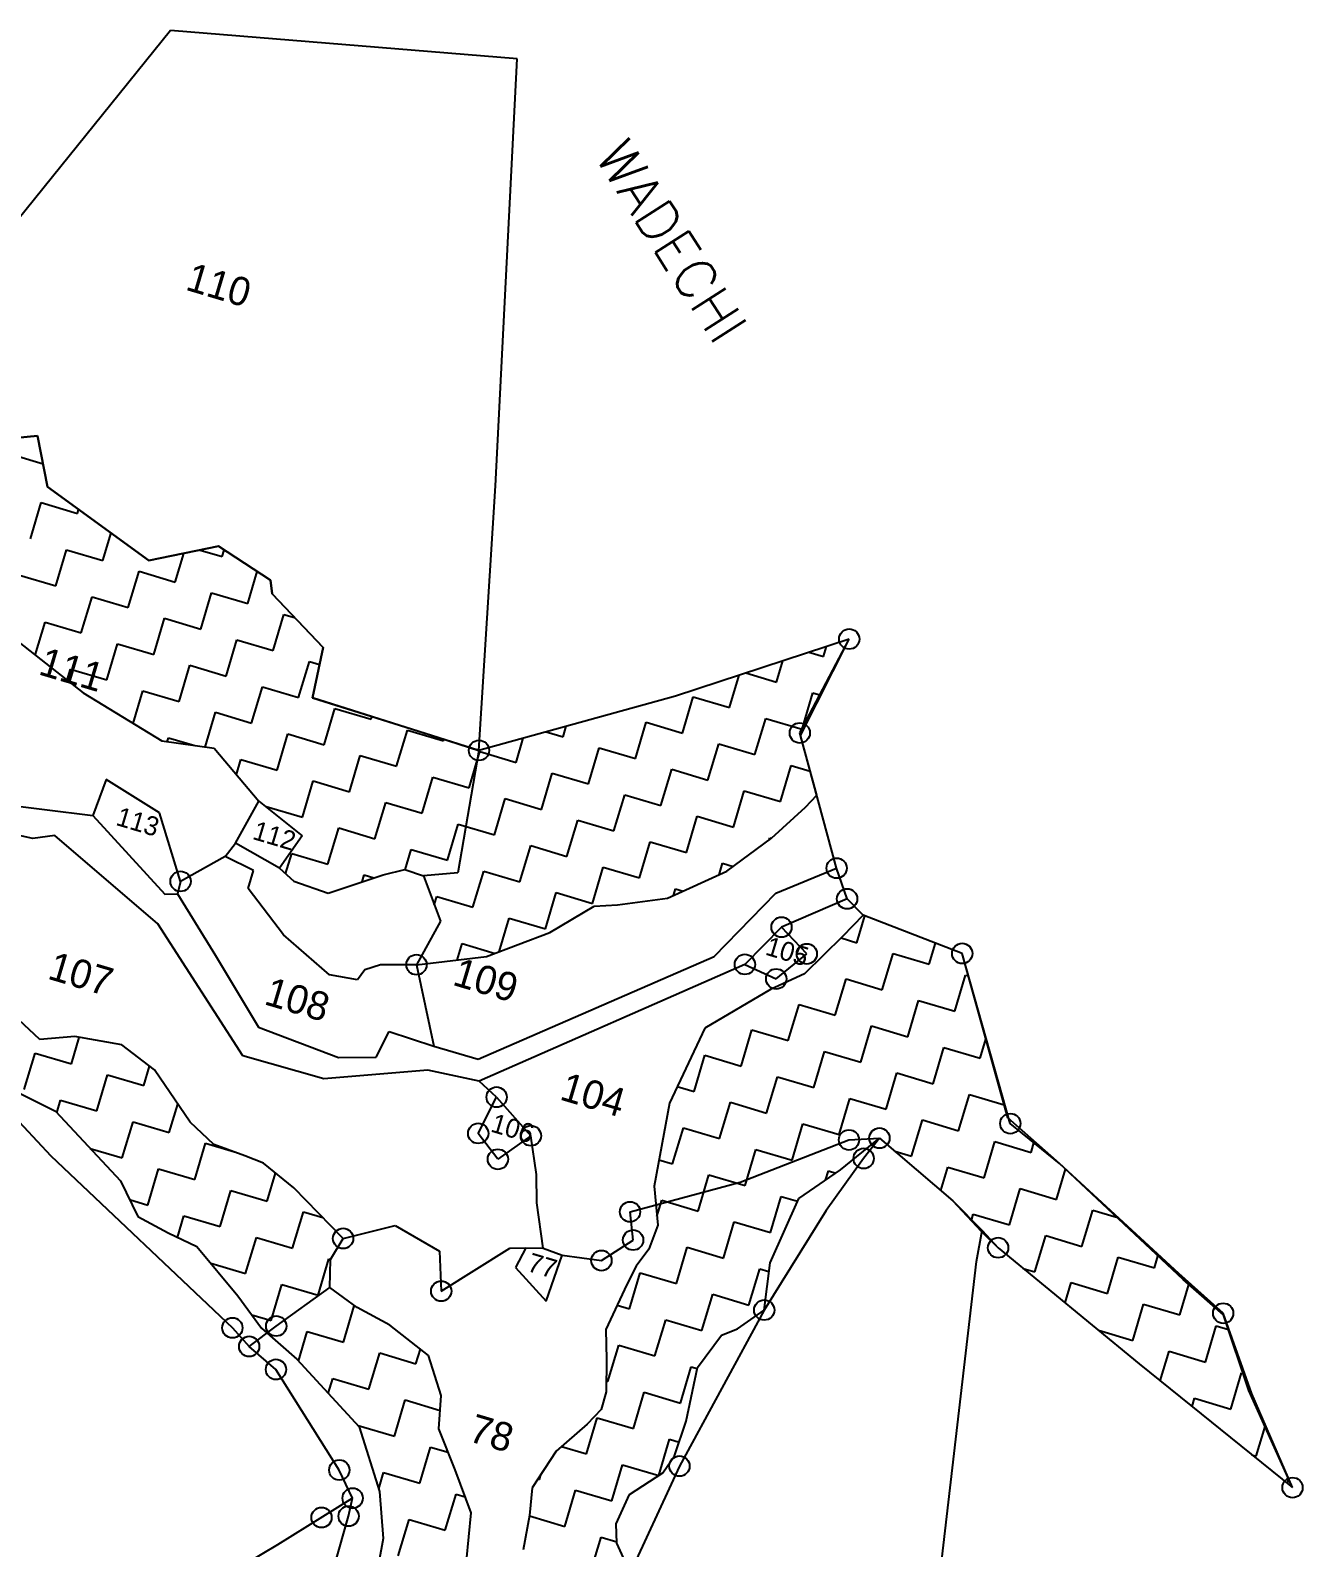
# Model space of a CAD drawing. Header units: metres. Extents: x 324633 to 327673, y 1815448 to 1818813.
# Drawn here: x 326391 to 327211, y 1817158 to 1818136 of the extents above; entities that cross this region are included whole.
import ezdxf

# ---------------------------------------------------------------- set-up
doc = ezdxf.new("R2010")
doc.units = ezdxf.units.M
doc.header["$MEASUREMENT"] = 0
for name, color, linetype in [('POLY_HATCH', 12, 'Continuous'), ('POLY_PARCEL', 6, 'Continuous'), ('POLY_WATER', 4, 'Continuous'), ('TEXT_MAPOUT', 7, 'Continuous'), ('TEXT_PARCEL', 7, 'Continuous'), ('V-BOUND_LINE', 7, 'Continuous')]:
    doc.layers.add(name, color=color, linetype=linetype)
doc.styles.get("Standard").update_dxf_attribs({"font": 'simplex.shx'})
doc.styles.add('TEXT_MAP', font='', dxfattribs={"height": 0.5})
doc.styles.get('TEXT_MAP').set_extended_font_data('Kruti Dev 050')

msp = doc.modelspace()

# ---------------------------------------------------------------- linework, layer by layer
for centre in [(326918.3, 1817743.76), (326886.47, 1817683.24), (326679.68, 1817672.03), (326910.19, 1817596.12), (326487.36, 1817587.62), (326916.95, 1817576.35), (326874.67, 1817558.09), (326639.42, 1817533.94), (326851.09, 1817534.13), (326891, 1817540.87), (326991.15, 1817541.19), (326871.27, 1817524.75), (326691.06, 1817448.61), (327022.12, 1817431.53), (326679.21, 1817425.22), (326713.15, 1817423.72), (326918.14, 1817421), (326937.8, 1817422.17), (326691.89, 1817408.55), (326927.6, 1817409.09), (326777.04, 1817374.69), (326592.12, 1817357.52), (326779.02, 1817356.51), (327014.26, 1817351.55), (326758.61, 1817343.29), (326655.36, 1817323.57), (326863.53, 1817311.38), (327159.33, 1817309.31), (326520.77, 1817299.92), (326549.01, 1817301.07), (326531.56, 1817287.95), (326548.84, 1817273.12), (326589.68, 1817208.32), (326808.9, 1817210.82), (327204.02, 1817196.96), (326598.27, 1817190.14), (326578.2, 1817177.71), (326595.66, 1817178.57)]:
    msp.add_circle(centre, 6.53)
at = {"layer": 'POLY_HATCH'}
for p, q in [((326395.21, 1817874.74), (326363.33, 1817871.59)), ((326401.61, 1817841.94), (326395.21, 1817874.74)), ((326466.92, 1817794.41), (326401.61, 1817841.94)), ((326511.82, 1817803.52), (326466.92, 1817794.41)), ((326545.37, 1817781.6), (326511.82, 1817803.52)), ((326546.3, 1817772.9), (326545.37, 1817781.6)), ((326579.3, 1817738.31), (326546.3, 1817772.9)), ((326383.2, 1817741.67), (326424.69, 1817709.08)), ((326572.48, 1817705.93), (326579.3, 1817738.31)), ((326918.3, 1817743.76), (326806.32, 1817707)), ((326886.96, 1817681.53), (326918.3, 1817743.76)), ((326424.69, 1817709.08), (326475.19, 1817678.08)), ((326806.32, 1817707), (326679.68, 1817672.03)), ((326679.68, 1817672.03), (326572.48, 1817705.93)), ((326475.19, 1817678.08), (326508.97, 1817673.35)), ((326897.38, 1817643.21), (326886.96, 1817681.53)), ((326508.97, 1817673.35), (326537.89, 1817639.3)), ((326537.89, 1817639.3), (326565.7, 1817616.98)), ((326890.19, 1817635.54), (326897.38, 1817643.21)), ((326868.21, 1817615.45), (326890.19, 1817635.54)), ((326565.7, 1817616.98), (326551.04, 1817596.06)), ((326839.48, 1817594.17), (326868.21, 1817615.45)), ((326551.04, 1817596.06), (326560.29, 1817587.77)), ((326582.54, 1817580.09), (326618.04, 1817591.89)), ((326618.04, 1817591.89), (326631.84, 1817595.24)), ((326631.84, 1817595.24), (326643.83, 1817591.29)), ((326643.83, 1817591.29), (326654.81, 1817562.04)), ((326801.25, 1817576.79), (326839.48, 1817594.17)), ((326560.29, 1817587.77), (326582.54, 1817580.09)), ((326725.34, 1817554.64), (326753.88, 1817571.71)), ((326753.88, 1817571.71), (326769.05, 1817572.52)), ((326769.05, 1817572.52), (326801.25, 1817576.79)), ((326654.81, 1817562.04), (326639.42, 1817533.94)), ((326927.36, 1817565.78), (326913.98, 1817552.08)), ((326991.15, 1817541.19), (326927.36, 1817565.78)), ((326684.46, 1817539.11), (326725.34, 1817554.64)), ((326913.98, 1817552.08), (326889.51, 1817527.96)), ((327020.45, 1817435.28), (326991.15, 1817541.19)), ((326639.42, 1817533.94), (326684.46, 1817539.11)), ((326889.51, 1817527.96), (326867.68, 1817517.97)), ((326867.68, 1817517.97), (326825.35, 1817492.99)), ((326396.57, 1817485.75), (326383.14, 1817498.32)), ((326825.35, 1817492.99), (326802.39, 1817444.68)), ((326419.2, 1817487.59), (326396.57, 1817485.75)), ((326449.51, 1817482.25), (326419.2, 1817487.59)), ((326470.49, 1817466.2), (326449.51, 1817482.25)), ((326358.6, 1817463.6), (326406.74, 1817439.53)), ((326493.55, 1817432.38), (326470.49, 1817466.2)), ((326802.39, 1817444.68), (326792.62, 1817391.23)), ((326406.74, 1817439.53), (326448.66, 1817394.56)), ((327053.76, 1817405.75), (327020.45, 1817435.28)), ((326508.9, 1817418.01), (326493.55, 1817432.38)), ((326528.85, 1817410.85), (326508.9, 1817418.01)), ((326912.72, 1817401.76), (326937.8, 1817422.17)), ((326937.8, 1817422.17), (326985.08, 1817381.77)), ((326540.91, 1817406.04), (326528.85, 1817410.85)), ((326560.26, 1817390.05), (326540.91, 1817406.04)), ((327133.51, 1817331.02), (327053.76, 1817405.75)), ((326448.66, 1817394.56), (326459.77, 1817371.76)), ((326885.75, 1817383.24), (326912.72, 1817401.76)), ((326592.12, 1817357.52), (326560.26, 1817390.05)), ((326792.62, 1817391.23), (326794.94, 1817366.04)), ((326867.27, 1817341.78), (326885.75, 1817383.24)), ((326985.08, 1817381.77), (327003.41, 1817362.25)), ((326459.77, 1817371.76), (326479.35, 1817361.05)), ((326794.94, 1817366.04), (326789.12, 1817350.61)), ((326479.35, 1817361.05), (326497.89, 1817352.29)), ((326584.1, 1817343.98), (326592.12, 1817357.52)), ((327003.41, 1817362.25), (327014.26, 1817351.55)), ((326497.89, 1817352.29), (326524.37, 1817320.59)), ((326789.12, 1817350.61), (326780.93, 1817339.58)), ((327014.26, 1817351.55), (327105.22, 1817276.82)), ((326583.49, 1817325.85), (326584.1, 1817343.98)), ((326780.93, 1817339.58), (326774.99, 1817327.86)), ((326863.53, 1817311.38), (326867.27, 1817341.78)), ((326601.1, 1817312.96), (326583.49, 1817325.85)), ((326774.99, 1817327.86), (326761.44, 1817298.82)), ((327159.5, 1817308.33), (327133.51, 1817331.02)), ((326524.37, 1817320.59), (326539.62, 1817299.72)), ((326622.3, 1817301.75), (326601.1, 1817312.96)), ((326846.37, 1817299.34), (326863.53, 1817311.38)), ((327175.86, 1817259.54), (327159.5, 1817308.33)), ((326539.62, 1817299.72), (326562.28, 1817279.71)), ((326647.12, 1817282.12), (326622.3, 1817301.75)), ((326761.44, 1817298.82), (326761.82, 1817279.47)), ((326835.96, 1817295.29), (326846.37, 1817299.34)), ((326820.54, 1817274.36), (326835.96, 1817295.29)), ((326562.28, 1817279.71), (326602.46, 1817236.11)), ((326655.41, 1817256.37), (326647.12, 1817282.12)), ((326761.82, 1817279.47), (326761.76, 1817258.66)), ((327105.22, 1817276.82), (327204.02, 1817196.96)), ((326813.31, 1817239.76), (326820.54, 1817274.36)), ((326761.76, 1817258.66), (326758.41, 1817247.4)), ((327204.02, 1817196.96), (327175.86, 1817259.54)), ((326653.89, 1817234.77), (326655.41, 1817256.37)), ((326758.41, 1817247.4), (326749.43, 1817237.82)), ((326749.43, 1817237.82), (326729.54, 1817220.46)), ((326805.67, 1817217.53), (326813.31, 1817239.76)), ((326602.46, 1817236.11), (326615.6, 1817194.42)), ((326664.43, 1817208.35), (326653.89, 1817234.77)), ((326729.54, 1817220.46), (326713.95, 1817196.92)), ((326798.29, 1817206.46), (326805.67, 1817217.53)), ((326674.63, 1817180.81), (326664.43, 1817208.35)), ((326776.75, 1817192.45), (326798.29, 1817206.46)), ((326615.6, 1817194.42), (326617.84, 1817164.15)), ((326713.95, 1817196.92), (326712.3, 1817179.03)), ((326768.07, 1817173.6), (326776.75, 1817192.45)), ((326671.56, 1817149.87), (326674.63, 1817180.81)), ((326712.3, 1817179.03), (326708.19, 1817156.98)), ((326768.47, 1817161.22), (326768.07, 1817173.6)), ((326617.84, 1817164.15), (326611.27, 1817128.34)), ((326777.08, 1817142.19), (326768.47, 1817161.22))]:
    msp.add_line(p, q, dxfattribs=at)
at = {"layer": 'POLY_HATCH', "linetype": 'Continuous'}
for p, q in [((326381.09, 1817861.95), (326398.73, 1817856.7)), ((326390.55, 1817808.3), (326397.5, 1817831.65)), ((326397.5, 1817831.65), (326420.85, 1817824.7)), ((326420.85, 1817824.7), (326421.64, 1817827.36)), ((326437.25, 1817794.4), (326442.54, 1817812.16)), ((326406.95, 1817778), (326413.9, 1817801.35)), ((326413.9, 1817801.35), (326437.25, 1817794.4)), ((326483.96, 1817780.5), (326489.46, 1817798.99)), ((326500.04, 1817801.13), (326514.26, 1817796.9)), ((326514.26, 1817796.9), (326515.51, 1817801.11)), ((326383.6, 1817784.94), (326406.95, 1817778)), ((326453.65, 1817764.1), (326460.6, 1817787.45)), ((326460.6, 1817787.45), (326483.96, 1817780.5)), ((326530.66, 1817766.6), (326536.79, 1817787.21)), ((326423.35, 1817747.69), (326430.3, 1817771.05)), ((326430.3, 1817771.05), (326453.65, 1817764.1)), ((326500.36, 1817750.2), (326507.31, 1817773.55)), ((326507.31, 1817773.55), (326530.66, 1817766.6)), ((326470.06, 1817733.8), (326477.01, 1817757.15)), ((326477.01, 1817757.15), (326500.36, 1817750.2)), ((326547.06, 1817736.3), (326554.01, 1817759.65)), ((326554.01, 1817759.65), (326560.89, 1817757.61)), ((326393.69, 1817733.43), (326400, 1817754.64)), ((326400, 1817754.64), (326423.35, 1817747.69)), ((326439.76, 1817717.39), (326446.71, 1817740.75)), ((326446.71, 1817740.75), (326470.06, 1817733.8)), ((326516.76, 1817719.9), (326523.71, 1817743.25)), ((326523.71, 1817743.25), (326547.06, 1817736.3)), ((326901.78, 1817732.42), (326903.73, 1817738.98)), ((326486.46, 1817703.5), (326493.41, 1817726.85)), ((326493.41, 1817726.85), (326516.76, 1817719.9)), ((326563.46, 1817706), (326570.41, 1817729.35)), ((326570.41, 1817729.35), (326577, 1817727.39)), ((326871.48, 1817716.02), (326875.56, 1817729.73)), ((326892.34, 1817735.23), (326901.78, 1817732.42)), ((326414.29, 1817717.25), (326416.41, 1817724.34)), ((326416.41, 1817724.34), (326439.76, 1817717.39)), ((326841.18, 1817699.62), (326847.39, 1817720.48)), ((326851.72, 1817721.9), (326871.48, 1817716.02)), ((326456.83, 1817689.35), (326463.11, 1817710.45)), ((326463.11, 1817710.45), (326486.46, 1817703.5)), ((326533.16, 1817689.6), (326540.11, 1817712.95)), ((326540.11, 1817712.95), (326563.46, 1817706)), ((326810.88, 1817683.22), (326817.83, 1817706.57)), ((326817.83, 1817706.57), (326841.18, 1817699.62)), ((326887.88, 1817685.72), (326894.83, 1817709.07)), ((326894.83, 1817709.07), (326900.05, 1817707.52)), ((326503.15, 1817674.16), (326509.81, 1817696.55)), ((326509.81, 1817696.55), (326533.16, 1817689.6)), ((326579.87, 1817675.7), (326586.82, 1817699.05)), ((326586.82, 1817699.05), (326610.17, 1817692.1)), ((326610.17, 1817692.1), (326610.69, 1817693.85)), ((326733.88, 1817680.71), (326735.91, 1817687.56)), ((326780.58, 1817666.81), (326787.53, 1817690.16)), ((326787.53, 1817690.16), (326810.88, 1817683.22)), ((326857.58, 1817669.32), (326864.53, 1817692.67)), ((326864.53, 1817692.67), (326887.88, 1817685.72)), ((326478.75, 1817677.58), (326479.51, 1817680.14)), ((326479.51, 1817680.14), (326496.47, 1817675.1)), ((326549.57, 1817659.3), (326556.52, 1817682.65)), ((326556.52, 1817682.65), (326579.87, 1817675.7)), ((326626.57, 1817661.8), (326633.52, 1817685.15)), ((326633.52, 1817685.15), (326656.87, 1817678.21)), ((326656.87, 1817678.21), (326657.15, 1817679.15)), ((326703.58, 1817664.31), (326708.22, 1817679.91)), ((326722.92, 1817683.97), (326733.88, 1817680.71)), ((326596.27, 1817645.4), (326603.22, 1817668.75)), ((326603.22, 1817668.75), (326626.57, 1817661.8)), ((326673.27, 1817647.9), (326680.22, 1817671.26)), ((326680.22, 1817671.26), (326703.58, 1817664.31)), ((326750.28, 1817650.41), (326757.23, 1817673.76)), ((326757.23, 1817673.76), (326780.58, 1817666.81)), ((326827.28, 1817652.92), (326834.23, 1817676.27)), ((326834.23, 1817676.27), (326857.58, 1817669.32)), ((326523.31, 1817656.47), (326526.22, 1817666.25)), ((326526.22, 1817666.25), (326549.57, 1817659.3)), ((326796.98, 1817636.51), (326803.93, 1817659.86)), ((326803.93, 1817659.86), (326827.28, 1817652.92)), ((326873.99, 1817639.02), (326880.94, 1817662.37)), ((326880.94, 1817662.37), (326893.16, 1817658.73)), ((326565.97, 1817629), (326572.92, 1817652.35)), ((326572.92, 1817652.35), (326596.27, 1817645.4)), ((326642.97, 1817631.5), (326649.92, 1817654.85)), ((326649.92, 1817654.85), (326673.27, 1817647.9)), ((326719.98, 1817634.01), (326726.93, 1817657.36)), ((326726.93, 1817657.36), (326750.28, 1817650.41)), ((326612.67, 1817615.1), (326619.62, 1817638.45)), ((326619.62, 1817638.45), (326642.97, 1817631.5)), ((326689.68, 1817617.6), (326696.63, 1817640.96)), ((326696.63, 1817640.96), (326719.98, 1817634.01)), ((326766.68, 1817620.11), (326773.63, 1817643.46)), ((326773.63, 1817643.46), (326796.98, 1817636.51)), ((326843.69, 1817622.61), (326850.64, 1817645.97)), ((326850.64, 1817645.97), (326873.99, 1817639.02)), ((326542.51, 1817635.59), (326542.62, 1817635.95)), ((326542.62, 1817635.95), (326565.97, 1817629)), ((326813.39, 1817606.21), (326820.33, 1817629.56)), ((326820.33, 1817629.56), (326843.69, 1817622.61)), ((326582.37, 1817598.7), (326589.32, 1817622.05)), ((326589.32, 1817622.05), (326612.67, 1817615.1)), ((326659.38, 1817601.2), (326666.33, 1817624.55)), ((326666.33, 1817624.55), (326689.68, 1817617.6)), ((326736.38, 1817603.71), (326743.33, 1817627.06)), ((326743.33, 1817627.06), (326766.68, 1817620.11)), ((326706.08, 1817587.3), (326713.03, 1817610.66)), ((326713.03, 1817610.66), (326736.38, 1817603.71)), ((326783.08, 1817589.81), (326790.03, 1817613.16)), ((326790.03, 1817613.16), (326813.39, 1817606.21)), ((326866.62, 1817614.27), (326867.04, 1817615.67)), ((326867.04, 1817615.67), (326868.08, 1817615.35)), ((326555.09, 1817592.43), (326559.02, 1817605.65)), ((326559.02, 1817605.65), (326582.37, 1817598.7)), ((326632.15, 1817595.14), (326636.03, 1817608.15)), ((326636.03, 1817608.15), (326659.38, 1817601.2)), ((326834.56, 1817591.93), (326836.74, 1817599.26)), ((326836.74, 1817599.26), (326843.6, 1817597.22)), ((326604.42, 1817587.36), (326605.72, 1817591.75)), ((326605.72, 1817591.75), (326612, 1817589.88)), ((326675.78, 1817570.9), (326682.73, 1817594.25)), ((326682.73, 1817594.25), (326706.08, 1817587.3)), ((326752.78, 1817573.41), (326759.73, 1817596.76)), ((326759.73, 1817596.76), (326783.08, 1817589.81)), ((326722.48, 1817557), (326729.43, 1817580.35)), ((326729.43, 1817580.35), (326752.78, 1817573.41)), ((326805.16, 1817578.57), (326806.44, 1817582.86)), ((326806.44, 1817582.86), (326811.37, 1817581.39)), ((326650.86, 1817572.58), (326652.43, 1817577.85)), ((326652.43, 1817577.85), (326675.78, 1817570.9)), ((326692.67, 1817542.23), (326699.13, 1817563.95)), ((326699.13, 1817563.95), (326722.48, 1817557)), ((326923.2, 1817548.12), (326928.34, 1817565.4)), ((326913.03, 1817551.14), (326923.2, 1817548.12)), ((326665.68, 1817536.95), (326668.83, 1817547.55)), ((326668.83, 1817547.55), (326690.05, 1817541.23)), ((326939.6, 1817517.81), (326946.55, 1817541.17)), ((326946.55, 1817541.17), (326969.9, 1817534.22)), ((326969.9, 1817534.22), (326973.95, 1817547.82)), ((326909.3, 1817501.41), (326916.25, 1817524.76)), ((326916.25, 1817524.76), (326939.6, 1817517.81)), ((326986.3, 1817503.92), (326993.25, 1817527.27)), ((326993.25, 1817527.27), (326995.16, 1817526.7)), ((326956, 1817487.51), (326962.95, 1817510.87)), ((326962.95, 1817510.87), (326986.3, 1817503.92)), ((326879, 1817485.01), (326885.95, 1817508.36)), ((326885.95, 1817508.36), (326909.3, 1817501.41)), ((326848.7, 1817468.61), (326855.65, 1817491.96)), ((326855.65, 1817491.96), (326879, 1817485.01)), ((326925.7, 1817471.11), (326932.65, 1817494.46)), ((326932.65, 1817494.46), (326956, 1817487.51)), ((326416.97, 1817469.98), (326422.06, 1817487.08)), ((327002.7, 1817473.62), (327006.4, 1817486.04)), ((326386.67, 1817453.58), (326393.62, 1817476.93)), ((326393.62, 1817476.93), (326416.97, 1817469.98)), ((326818.4, 1817452.2), (326825.34, 1817475.55)), ((326825.34, 1817475.55), (326848.7, 1817468.61)), ((326895.4, 1817454.71), (326902.35, 1817478.06)), ((326902.35, 1817478.06), (326925.7, 1817471.11)), ((326972.4, 1817457.21), (326979.35, 1817480.57)), ((326979.35, 1817480.57), (327002.7, 1817473.62)), ((326433.37, 1817439.68), (326440.32, 1817463.03)), ((326440.32, 1817463.03), (326463.68, 1817456.08)), ((326463.68, 1817456.08), (326467.39, 1817468.57)), ((326942.1, 1817440.81), (326949.05, 1817464.16)), ((326949.05, 1817464.16), (326972.4, 1817457.21)), ((326807.51, 1817455.44), (326818.4, 1817452.2)), ((326865.1, 1817438.31), (326872.05, 1817461.66)), ((326872.05, 1817461.66), (326895.4, 1817454.71)), ((326407.63, 1817438.57), (326410.02, 1817446.63)), ((326410.02, 1817446.63), (326433.37, 1817439.68)), ((326480.08, 1817425.78), (326485.54, 1817444.13)), ((326834.8, 1817421.9), (326841.75, 1817445.25)), ((326841.75, 1817445.25), (326865.1, 1817438.31)), ((326911.8, 1817424.41), (326918.75, 1817447.76)), ((326918.75, 1817447.76), (326942.1, 1817440.81)), ((326988.81, 1817426.91), (326995.76, 1817450.26)), ((326995.76, 1817450.26), (327018.14, 1817443.6)), ((326449.78, 1817409.38), (326456.73, 1817432.73)), ((326456.73, 1817432.73), (326480.08, 1817425.78)), ((326958.51, 1817410.51), (326965.46, 1817433.86)), ((326965.46, 1817433.86), (326988.81, 1817426.91)), ((326804.5, 1817405.5), (326811.45, 1817428.85)), ((326811.45, 1817428.85), (326834.8, 1817421.9)), ((326881.5, 1817408), (326888.45, 1817431.36)), ((326888.45, 1817431.36), (326911.8, 1817424.41)), ((326429.11, 1817415.53), (326449.78, 1817409.38)), ((326496.48, 1817395.48), (326503.43, 1817418.83)), ((326503.43, 1817418.83), (326522.09, 1817413.28)), ((326851.2, 1817391.6), (326858.15, 1817414.95)), ((326858.15, 1817414.95), (326881.5, 1817408)), ((326947.68, 1817413.73), (326958.51, 1817410.51)), ((327005.21, 1817396.61), (327012.16, 1817419.96)), ((327012.16, 1817419.96), (327035.51, 1817413.01)), ((327035.51, 1817413.01), (327037.61, 1817420.07)), ((326795.71, 1817408.12), (326804.5, 1817405.5)), ((326977.34, 1817388.39), (326981.86, 1817403.56)), ((326981.86, 1817403.56), (327005.21, 1817396.61)), ((326466.18, 1817379.08), (326473.13, 1817402.43)), ((326473.13, 1817402.43), (326496.48, 1817395.48)), ((326543.18, 1817381.58), (326548.58, 1817399.7)), ((326820.9, 1817375.2), (326827.85, 1817398.55)), ((326827.85, 1817398.55), (326851.2, 1817391.6)), ((326903.1, 1817395.15), (326904.85, 1817401.06)), ((326904.85, 1817401.06), (326909.63, 1817399.64)), ((327051.91, 1817382.71), (327057.68, 1817402.08)), ((326512.88, 1817365.18), (326519.83, 1817388.53)), ((326519.83, 1817388.53), (326543.18, 1817381.58)), ((326867.6, 1817361.3), (326874.55, 1817384.65)), ((326874.55, 1817384.65), (326884.99, 1817381.55)), ((327021.61, 1817366.31), (327028.56, 1817389.66)), ((327028.56, 1817389.66), (327051.91, 1817382.71)), ((326454.51, 1817382.55), (326466.18, 1817379.08)), ((326559.59, 1817351.28), (326566.54, 1817374.63)), ((326566.54, 1817374.63), (326578.99, 1817370.93)), ((326794.42, 1817371.64), (326797.55, 1817382.15)), ((326797.55, 1817382.15), (326820.9, 1817375.2)), ((327068.32, 1817352.41), (327075.27, 1817375.77)), ((327075.27, 1817375.77), (327090.63, 1817371.19)), ((326485.39, 1817358.2), (326489.53, 1817372.13)), ((326489.53, 1817372.13), (326512.88, 1817365.18)), ((326837.3, 1817344.9), (326844.25, 1817368.25)), ((326844.25, 1817368.25), (326867.6, 1817361.3)), ((326997.01, 1817369.07), (326998.26, 1817373.26)), ((326998.26, 1817373.26), (327021.61, 1817366.31)), ((326529.29, 1817334.88), (326536.24, 1817358.23)), ((326536.24, 1817358.23), (326559.59, 1817351.28)), ((327038.02, 1817336.01), (327044.96, 1817359.36)), ((327044.96, 1817359.36), (327068.32, 1817352.41)), ((326807, 1817328.5), (326813.95, 1817351.85)), ((326813.95, 1817351.85), (326837.3, 1817344.9)), ((327084.72, 1817322.11), (327091.67, 1817345.46)), ((327091.67, 1817345.46), (327115.02, 1817338.52)), ((327115.02, 1817338.52), (327117.31, 1817346.2)), ((326506.86, 1817341.55), (326529.29, 1817334.88)), ((326575.99, 1817320.98), (326582.94, 1817344.33)), ((326582.94, 1817344.33), (326584.11, 1817343.98)), ((326776.7, 1817312.09), (326783.65, 1817335.44)), ((326783.65, 1817335.44), (326807, 1817328.5)), ((326853.71, 1817314.6), (326860.66, 1817337.95)), ((326860.66, 1817337.95), (326866.58, 1817336.18)), ((327030.42, 1817338.27), (327038.02, 1817336.01)), ((326545.69, 1817304.58), (326552.64, 1817327.93)), ((326552.64, 1817327.93), (326575.99, 1817320.98)), ((327057.49, 1817316.03), (327061.37, 1817329.06)), ((327061.37, 1817329.06), (327084.72, 1817322.11)), ((327131.42, 1817308.21), (327137.24, 1817327.76)), ((326823.41, 1817298.19), (326830.35, 1817321.55)), ((326830.35, 1817321.55), (326853.71, 1817314.6)), ((326533.4, 1817308.23), (326545.69, 1817304.58)), ((326592.39, 1817290.68), (326599.34, 1817314.03)), ((326599.34, 1817314.03), (326599.85, 1817313.88)), ((326768.74, 1817314.46), (326776.7, 1817312.09)), ((327101.12, 1817291.81), (327108.07, 1817315.16)), ((327108.07, 1817315.16), (327131.42, 1817308.21)), ((326563.36, 1817278.54), (326569.04, 1817297.63)), ((326569.04, 1817297.63), (326592.39, 1817290.68)), ((326793.11, 1817281.79), (326800.05, 1817305.14)), ((326800.05, 1817305.14), (326823.41, 1817298.19)), ((327078.94, 1817298.41), (327101.12, 1817291.81)), ((327147.83, 1817277.91), (327154.77, 1817301.27)), ((327154.77, 1817301.27), (327162.66, 1817298.92)), ((326639.1, 1817276.78), (326641.91, 1817286.24)), ((326762.8, 1817265.39), (326769.75, 1817288.74)), ((326769.75, 1817288.74), (326793.11, 1817281.79)), ((326608.8, 1817260.38), (326615.74, 1817283.73)), ((326615.74, 1817283.73), (326639.1, 1817276.78)), ((327118.81, 1817265.84), (327124.47, 1817284.86)), ((327124.47, 1817284.86), (327147.83, 1817277.91)), ((326582.57, 1817257.68), (326585.44, 1817267.33)), ((326585.44, 1817267.33), (326608.8, 1817260.38)), ((326809.51, 1817251.49), (326816.46, 1817274.84)), ((326816.46, 1817274.84), (326820.39, 1817273.67)), ((327164.23, 1817247.61), (327171.18, 1817270.97)), ((327171.18, 1817270.97), (327172.12, 1817270.68)), ((326761.78, 1817265.69), (326762.8, 1817265.39)), ((326779.21, 1817235.09), (326786.16, 1817258.44)), ((326786.16, 1817258.44), (326809.51, 1817251.49)), ((326625.2, 1817230.08), (326632.15, 1817253.43)), ((326632.15, 1817253.43), (326654.73, 1817246.71)), ((327139.3, 1817249.27), (327140.88, 1817254.56)), ((327140.88, 1817254.56), (327164.23, 1817247.61)), ((326601.79, 1817236.83), (326601.85, 1817237.03)), ((326601.85, 1817237.03), (326625.2, 1817230.08)), ((326748.91, 1817218.69), (326755.86, 1817242.04)), ((326755.86, 1817242.04), (326779.21, 1817235.09)), ((326795.61, 1817204.79), (326802.56, 1817228.14)), ((326802.56, 1817228.14), (326808.69, 1817226.32)), ((327180.63, 1817217.31), (327186.3, 1817236.35)), ((326641.6, 1817199.78), (326648.55, 1817223.13)), ((326648.55, 1817223.13), (326659.88, 1817219.76)), ((326732.94, 1817223.44), (326748.91, 1817218.69)), ((327177.8, 1817218.16), (327180.63, 1817217.31)), ((326765.31, 1817188.38), (326772.26, 1817211.74)), ((326772.26, 1817211.74), (326795.61, 1817204.79)), ((326615.08, 1817196.08), (326618.25, 1817206.73)), ((326618.25, 1817206.73), (326641.6, 1817199.78)), ((326717.68, 1817202.56), (326718.61, 1817202.28)), ((326718.61, 1817202.28), (326719.51, 1817205.32)), ((327200.78, 1817199.58), (327201.6, 1817202.34)), ((326658, 1817169.48), (326664.95, 1817192.83)), ((326664.95, 1817192.83), (326670.83, 1817191.08)), ((326735.01, 1817171.98), (326741.96, 1817195.33)), ((326741.96, 1817195.33), (326765.31, 1817188.38)), ((326712.25, 1817178.75), (326735.01, 1817171.98)), ((326627.7, 1817153.07), (326634.65, 1817176.43)), ((326634.65, 1817176.43), (326658, 1817169.48)), ((326751.41, 1817141.68), (326758.36, 1817165.03)), ((326758.36, 1817165.03), (326768.45, 1817162.03))]:
    msp.add_line(p, q, dxfattribs=at)
at = {"layer": 'POLY_PARCEL'}
for p, q in [((326363.33, 1817871.59), (326395.21, 1817874.74)), ((326395.21, 1817874.74), (326401.61, 1817841.94)), ((326401.61, 1817841.94), (326466.92, 1817794.41)), ((326466.92, 1817794.41), (326511.82, 1817803.52)), ((326511.82, 1817803.52), (326545.37, 1817781.6)), ((326545.37, 1817781.6), (326546.3, 1817772.9)), ((326546.3, 1817772.9), (326579.3, 1817738.31)), ((326579.3, 1817738.31), (326572.48, 1817705.93)), ((326572.48, 1817705.93), (326647.52, 1817682.2)), ((326647.52, 1817682.2), (326679.68, 1817672.03)), ((326679.68, 1817672.03), (326666.16, 1817593.07)), ((326439.37, 1817653.17), (326430.9, 1817630.08)), ((326473.76, 1817631.7), (326439.37, 1817653.17)), ((326522.79, 1817612.19), (326537.89, 1817639.3)), ((326537.89, 1817639.3), (326565.7, 1817616.98)), ((326487.36, 1817587.62), (326473.76, 1817631.7)), ((326516.04, 1817603.67), (326522.79, 1817612.19)), ((326551.04, 1817596.06), (326522.79, 1817612.19)), ((326565.7, 1817616.98), (326551.04, 1817596.06)), ((326516.04, 1817603.67), (326487.36, 1817587.62)), ((326534.45, 1817594.68), (326516.04, 1817603.67)), ((326531, 1817583.06), (326534.45, 1817594.68)), ((326666.16, 1817593.07), (326643.83, 1817591.29)), ((326643.83, 1817591.29), (326654.81, 1817562.04)), ((326487.36, 1817587.62), (326485.3, 1817579.55)), ((326553.73, 1817553.12), (326531, 1817583.06)), ((326654.81, 1817562.04), (326639.42, 1817533.94)), ((326583.35, 1817527.45), (326553.73, 1817553.12)), ((326891, 1817540.87), (326874.67, 1817558.09)), ((326871.27, 1817524.75), (326891, 1817540.87)), ((326606.06, 1817530.53), (326601.37, 1817524.2)), ((326616.19, 1817533.84), (326606.06, 1817530.53)), ((326639.42, 1817533.94), (326616.19, 1817533.84)), ((326639.42, 1817533.94), (326650.67, 1817481.51)), ((326851.09, 1817534.13), (326871.27, 1817524.75)), ((326601.37, 1817524.2), (326583.35, 1817527.45)), ((326364.38, 1817452.79), (326403.71, 1817410.83)), ((326691.06, 1817448.61), (326679.77, 1817458.88)), ((326679.21, 1817425.22), (326691.06, 1817448.61)), ((326691.06, 1817448.61), (326713.15, 1817423.72)), ((326691.89, 1817408.55), (326679.21, 1817425.22)), ((326713.15, 1817423.72), (326691.89, 1817408.55)), ((326716.87, 1817398.73), (326713.15, 1817423.72)), ((326848.06, 1817393.83), (326918.14, 1817421)), ((326918.14, 1817421), (326937.8, 1817422.17)), ((326937.8, 1817422.17), (326927.6, 1817409.09)), ((326937.8, 1817422.17), (326985.08, 1817381.77)), ((326403.71, 1817410.83), (326520.77, 1817299.92)), ((326927.6, 1817409.09), (326903.51, 1817375.61)), ((326716.99, 1817380.38), (326716.87, 1817398.73)), ((326777.04, 1817374.69), (326848.06, 1817393.83)), ((326721.09, 1817351.29), (326716.99, 1817380.38)), ((326779.02, 1817356.51), (326777.04, 1817374.69)), ((326903.51, 1817375.61), (326863.53, 1817311.38)), ((326985.08, 1817381.77), (327003.96, 1817362.56)), ((326592.12, 1817357.52), (326625.69, 1817365.85)), ((326625.69, 1817365.85), (326654.27, 1817349.38)), ((326584.1, 1817343.98), (326592.12, 1817357.52)), ((326758.61, 1817343.29), (326779.02, 1817356.51)), ((326654.27, 1817349.38), (326655.36, 1817323.57)), ((326655.36, 1817323.57), (326699.57, 1817351.32)), ((326699.57, 1817351.32), (326709.96, 1817351.42)), ((326709.96, 1817351.42), (326703.3, 1817338.76)), ((326709.96, 1817351.42), (326721.09, 1817351.29)), ((326721.09, 1817351.29), (326733.32, 1817346.85)), ((326722.96, 1817317.03), (326733.32, 1817346.85)), ((326733.32, 1817346.85), (326758.61, 1817343.29)), ((326583.49, 1817325.85), (326584.1, 1817343.98)), ((326703.3, 1817338.76), (326722.96, 1817317.03)), ((326549.01, 1817301.07), (326583.49, 1817325.85)), ((326863.53, 1817311.38), (326808.9, 1817210.82)), ((326520.77, 1817299.92), (326531.56, 1817287.95)), ((326531.56, 1817287.95), (326549.01, 1817301.07)), ((326548.84, 1817273.12), (326531.56, 1817287.95)), ((326589.68, 1817208.32), (326548.84, 1817273.12)), ((326598.27, 1817190.14), (326589.68, 1817208.32)), ((326808.9, 1817210.82), (326767.49, 1817121.5)), ((326598.27, 1817190.14), (326549.81, 1817160.13)), ((326595.66, 1817178.57), (326598.27, 1817190.14)), ((326571.87, 1817095.61), (326595.66, 1817178.57)), ((326549.81, 1817160.13), (326480.74, 1817118.99))]:
    msp.add_line(p, q, dxfattribs=at)
at = {"layer": 'POLY_WATER'}
for p, q in [((326368.16, 1817637.78), (326430.9, 1817630.08)), ((326430.9, 1817630.08), (326477.13, 1817579.29)), ((326392.19, 1817615.24), (326383.34, 1817617.2)), ((326406.23, 1817617.12), (326392.19, 1817615.24)), ((326472.65, 1817560.24), (326406.23, 1817617.12)), ((326871.08, 1817580.03), (326910.19, 1817596.12)), ((326477.13, 1817579.29), (326485.3, 1817579.55)), ((326485.3, 1817579.55), (326509.9, 1817539.91)), ((326831.18, 1817539.28), (326871.08, 1817580.03)), ((326916.95, 1817576.35), (326874.67, 1817558.09)), ((326527.57, 1817475.22), (326472.65, 1817560.24)), ((326874.67, 1817558.09), (326851.09, 1817534.13)), ((326509.9, 1817539.91), (326537.65, 1817493.6)), ((326679.16, 1817473.03), (326831.18, 1817539.28)), ((326851.09, 1817534.13), (326679.77, 1817458.88)), ((326537.65, 1817493.6), (326589.18, 1817474.22)), ((326613.5, 1817474.39), (326621.75, 1817490.79)), ((326621.75, 1817490.79), (326650.67, 1817481.51)), ((326650.67, 1817481.51), (326679.16, 1817473.03)), ((326579.77, 1817460.36), (326527.57, 1817475.22)), ((326589.18, 1817474.22), (326613.5, 1817474.39)), ((326646.83, 1817465.99), (326579.77, 1817460.36)), ((326679.77, 1817458.88), (326646.83, 1817465.99))]:
    msp.add_line(p, q, dxfattribs=at)
at = {"layer": 'V-BOUND_LINE'}
for p, q in [((326480.88, 1818135.99), (326371.76, 1818000.68)), ((326704.4, 1818117.53), (326480.88, 1818135.99)), ((326690.38, 1817842.42), (326704.4, 1818117.53)), ((326679.68, 1817672.03), (326690.38, 1817842.42)), ((326918.3, 1817743.76), (326806.32, 1817707)), ((326886.47, 1817683.24), (326918.3, 1817743.76)), ((326806.32, 1817707), (326679.68, 1817672.03)), ((326910.19, 1817596.12), (326886.47, 1817683.24)), ((326916.95, 1817576.35), (326910.19, 1817596.12)), ((326927.36, 1817565.78), (326916.95, 1817576.35)), ((326991.15, 1817541.19), (326927.36, 1817565.78)), ((327022.12, 1817431.53), (326991.15, 1817541.19)), ((327053.76, 1817405.75), (327022.12, 1817431.53)), ((327130.8, 1817334.93), (327053.76, 1817405.75)), ((327000.37, 1817342.6), (327003.96, 1817362.56)), ((327003.96, 1817362.56), (327014.26, 1817351.55)), ((327014.26, 1817351.55), (327105.22, 1817276.82)), ((326977.99, 1817150.57), (327000.37, 1817342.6)), ((327159.33, 1817309.31), (327130.8, 1817334.93)), ((327177.86, 1817257.49), (327159.33, 1817309.31)), ((327105.22, 1817276.82), (327204.02, 1817196.96)), ((327204.02, 1817196.96), (327177.86, 1817257.49))]:
    msp.add_line(p, q, dxfattribs=at)

# ---------------------------------------------------------------- texts
at = {"layer": 'TEXT_MAPOUT'}
msp.add_text('WADECHI', height=25.579, rotation=302.54698, dxfattribs=at).set_placement((326753.89, 1818054.67))
at = {"layer": 'TEXT_PARCEL', "style": 'TEXT_MAP'}
for s, height, p in [('110', 18.417, (326489.82, 1817968.99)), ('111', 18.417, (326395.04, 1817721.19)), ('113', 12.278, (326445.01, 1817624.1)), ('112', 12.278, (326533.05, 1817615.07)), ('105', 12.278, (326863.57, 1817540.54)), ('107', 18.417, (326400.93, 1817525.07)), ('109', 18.417, (326661.91, 1817521.1)), ('108', 18.417, (326540.46, 1817508.63)), ('104', 18.417, (326730.98, 1817447.24)), ('106', 12.278, (326686.56, 1817426.55)), ('77', 12.278, (326710.08, 1817336.74)), ('78', 18.417, (326672.14, 1817227.17))]:
    msp.add_text(s, height=height, rotation=343.42832, dxfattribs=at).set_placement(p)

doc.saveas('drawing.dxf')
